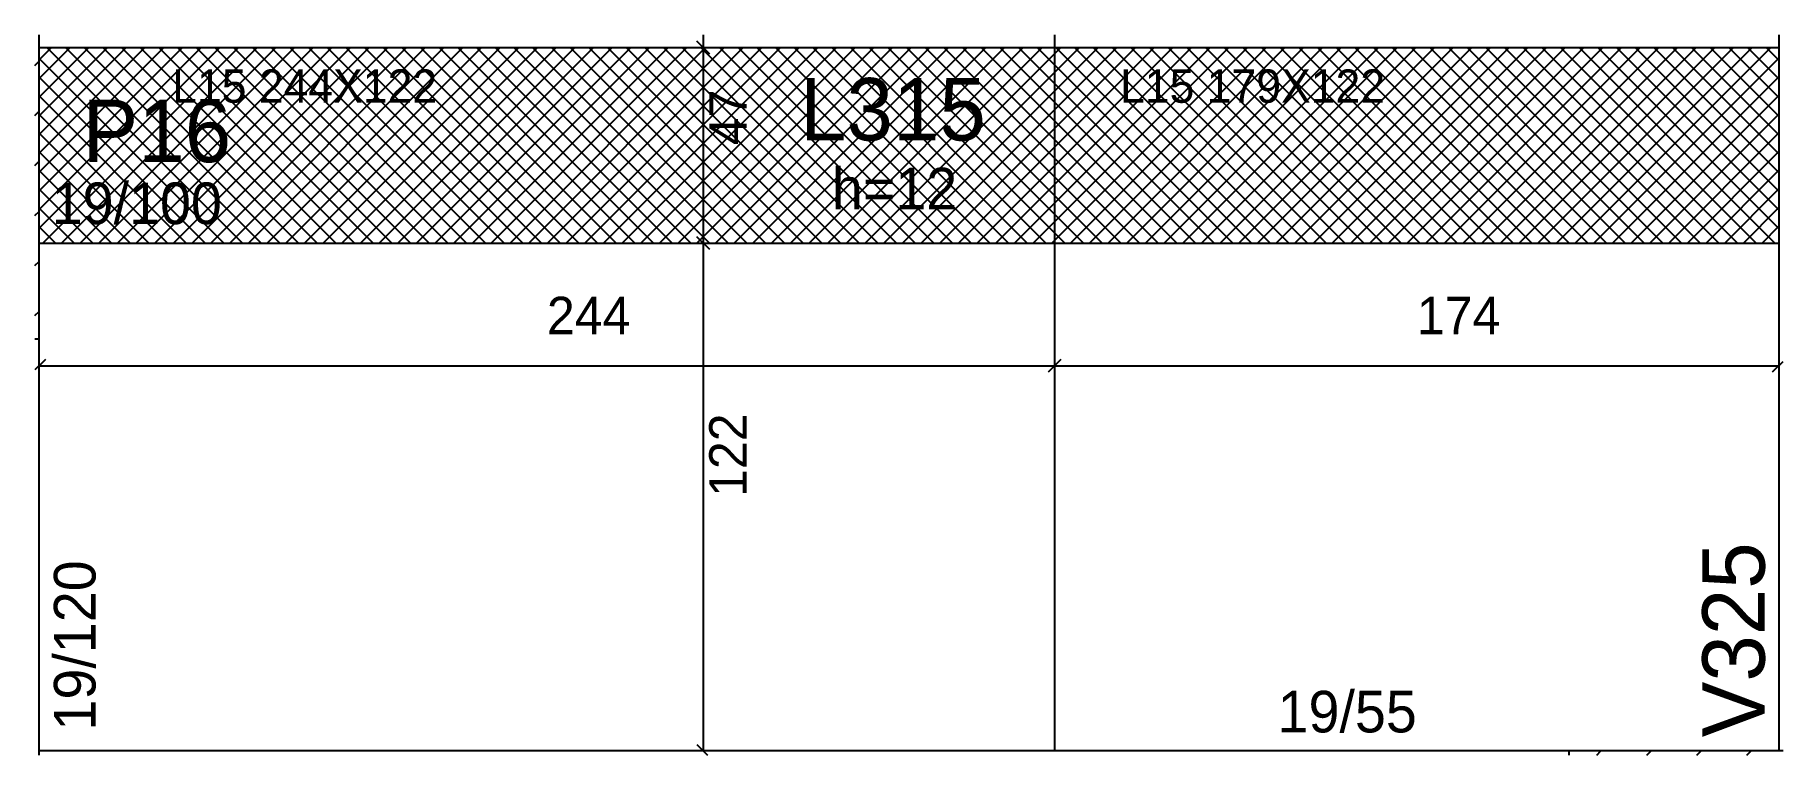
# Model space of a CAD drawing. Header units: metres. Extents: x 5351 to 5771, y 2280 to 2453.
import ezdxf

# ---------------------------------------------------------------- set-up
doc = ezdxf.new("R2010")
doc.units = ezdxf.units.M
for name, color, linetype in [('3', 7, 'Continuous'), ('4', 7, 'Continuous'), ('7', 7, 'Continuous'), ('AUX00', 7, 'Continuous'), ('Hachura', 7, 'Continuous'), ('Painéis', 7, 'Continuous')]:
    doc.layers.add(name, color=color, linetype=linetype)

msp = doc.modelspace()

# ---------------------------------------------------------------- hatches: boundary and pattern name
at = {"layer": 'Hachura'}
h = msp.add_hatch(dxfattribs=at)
h.set_pattern_fill('ANSI37')
h.paths.add_polyline_path([(5770.07, 2449.94), (5352.07, 2449.94), (5352.07, 2402.94), (5770.07, 2402.94), (5770.07, 2449.94)])

# ---------------------------------------------------------------- linework, layer by layer
at = {"layer": '3', "color": 3, "lineweight": 25}
for p, q in [((5351.07, 2445.62), (5352.07, 2446.62)), ((5351.07, 2433.6), (5352.07, 2434.6)), ((5351.07, 2421.58), (5352.07, 2422.58)), ((5351.07, 2409.56), (5352.07, 2410.56)), ((5351.07, 2397.54), (5352.07, 2398.53)), ((5351.07, 2385.52), (5352.07, 2386.51)), ((5726.33, 2279.94), (5727.32, 2280.94)), ((5738.35, 2279.94), (5739.35, 2280.94)), ((5750.37, 2279.94), (5751.37, 2280.94)), ((5762.39, 2279.94), (5763.39, 2280.94))]:
    msp.add_line(p, q, dxfattribs=at)
for points in [[(5770.07, 2452.94), (5770.07, 2280.94)], [(5352.07, 2279.94), (5352.07, 2379.94)], [(5719.57, 2280.94), (5352.07, 2280.94)]]:
    msp.add_lwpolyline(points, dxfattribs=at)
at = {"layer": '7', "color": 7, "lineweight": 25}
for points in [[(5352.07, 2379.94), (5352.07, 2452.94)], [(5351.07, 2379.94), (5352.07, 2379.94)], [(5771.07, 2280.94), (5719.57, 2280.94)], [(5719.57, 2280.94), (5719.57, 2279.94)]]:
    msp.add_lwpolyline(points, dxfattribs=at)
at = {"layer": 'Painéis', "color": 4, "lineweight": 25}
for p, q in [((5511.62, 2452.94), (5511.62, 2449.94)), ((5511.62, 2449.94), (5511.62, 2402.94)), ((5511.62, 2402.94), (5511.62, 2280.94)), ((5352.07, 2373.48), (5596.07, 2373.48)), ((5596.07, 2373.48), (5770.07, 2373.48))]:
    msp.add_line(p, q, dxfattribs=at)
at = {"layer": 'Painéis', "color": 200, "lineweight": 25}
for p, q in [((5596.07, 2280.94), (5596.07, 2452.94)), ((5352.07, 2449.94), (5770.07, 2449.94)), ((5352.07, 2402.94), (5770.07, 2402.94))]:
    msp.add_line(p, q, dxfattribs=at)
at = {"layer": 'Painéis', "color": 0, "lineweight": 25}
for p, q in [((5510.12, 2451.44), (5513.12, 2448.44)), ((5513.12, 2448.44), (5510.12, 2451.44)), ((5510.12, 2404.44), (5513.12, 2401.44)), ((5513.12, 2401.44), (5510.12, 2404.44)), ((5353.57, 2374.98), (5351.07, 2372.48)), ((5594.57, 2371.98), (5597.57, 2374.98)), ((5597.57, 2374.98), (5594.57, 2371.98)), ((5768.57, 2371.98), (5771.07, 2374.48)), ((5510.12, 2282.44), (5512.62, 2279.94))]:
    msp.add_line(p, q, dxfattribs=at)

# ---------------------------------------------------------------- texts
at = {"layer": '3', "color": 3, "lineweight": 25}
for s, p in [('h=12', (5542.54, 2411.04)), ('19/100', (5355.08, 2407.49)), ('19/55', (5649.62, 2285.37))]:
    msp.add_text(s, height=10, dxfattribs=at).set_placement(p)
msp.add_text('19/120', height=10, rotation=90, dxfattribs=at).set_placement((5365.62, 2285.82))
at = {"layer": '4', "color": 4, "lineweight": 25}
for s, p in [('L315', (5534.9, 2427.59)), ('P16', (5362.51, 2422.38))]:
    msp.add_text(s, height=15, dxfattribs=at).set_placement(p)
msp.add_text('V325', height=15, rotation=90, dxfattribs=at).set_placement((5766.67, 2284.2))
at = {"layer": 'AUX00', "color": 7, "lineweight": 25}
for s, p in [('L15^J244X122', (5384.04, 2436.65)), ('L15^J179X122', (5611.79, 2436.65))]:
    msp.add_text(s, height=8, dxfattribs=at).set_placement(p)
at = {"layer": 'Painéis', "color": 240, "lineweight": 25}
for s, p in [('47', (5522.06, 2426.44)), ('122', (5522.07, 2341.94))]:
    msp.add_text(s, height=9, rotation=90, dxfattribs=at).set_placement(p)
for s, p in [('244', (5474.07, 2381.04)), ('174', (5683.07, 2381.04))]:
    msp.add_text(s, height=9, dxfattribs=at).set_placement(p)

doc.saveas('drawing.dxf')
